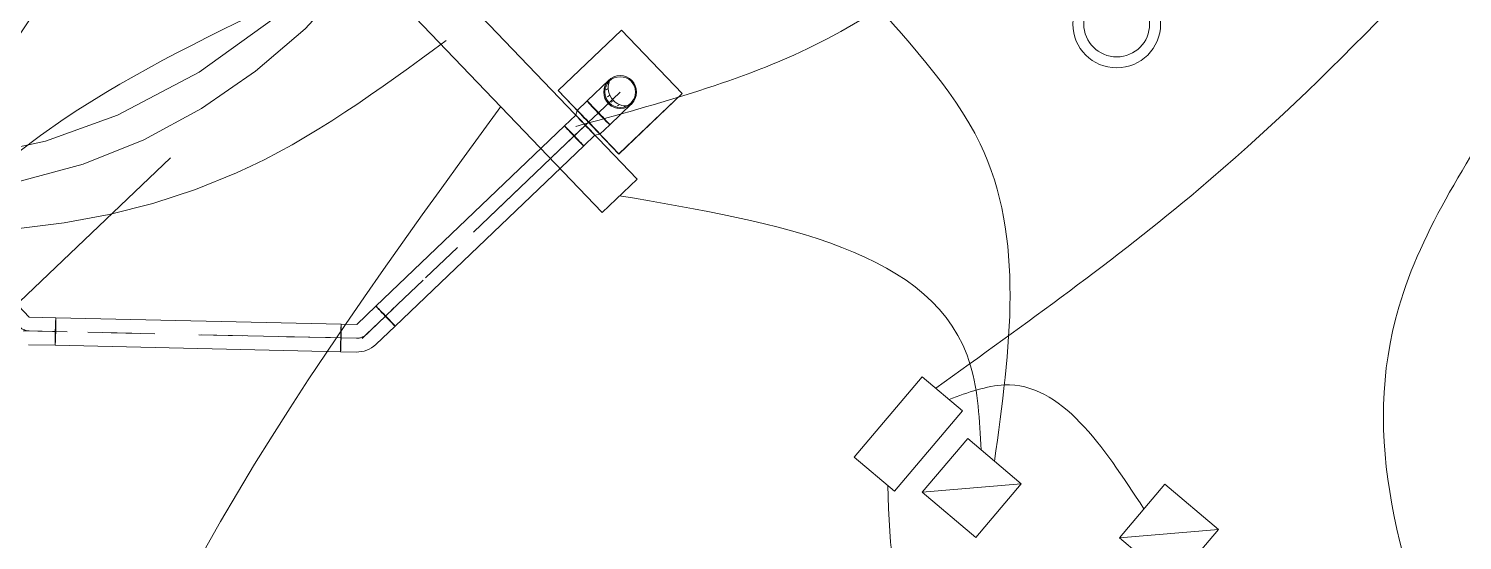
# Model space of a CAD drawing. Header units: metres. Extents: x 2747662.9 to 2747731.3, y 1250221.9 to 1250283.3.
# Drawn here: x 2747712.864 to 2747716.13, y 1250274.954 to 1250276.122 of the extents above; entities that cross this region are included whole.
import ezdxf

# ---------------------------------------------------------------- set-up
doc = ezdxf.new("R2010")
doc.units = ezdxf.units.M
doc.header["$MEASUREMENT"] = 0
for name, pattern in [('EL_Boden', [900, 600, -300]), ('EL_Hohldecke', [1500, 600, -300, 0, -300, 0, -300]), ('fein_strichliert-A0PKIVIQ00', [0.2, 0.05, -0.1, 0.05, 0]), ('STRICHPUNKT2-A0PKIVIO00', [0.635, 0.3175, -0.15875, 0, -0.15875])]:
    doc.linetypes.add(name, pattern=pattern)
doc.layers.add('___elektro', color=7, linetype='Continuous')
doc.layers.add('___sanitär', color=7, linetype='Continuous')

msp = doc.modelspace()

# ---------------------------------------------------------------- linework, layer by layer
at = {"layer": '___elektro', "color": 30, "linetype": 'Continuous', "lineweight": 0, "true_color": 0xff8d1c}
for p, q in [((2747713.9844, 1250276.0569), (2747713.9844, 1250276.0569)), ((2747715.4194, 1250276.0676), (2747715.4194, 1250276.0676)), ((2747715.2784, 1250276.056), (2747715.2785, 1250276.056)), ((2747715.2784, 1250276.056), (2747715.2785, 1250276.056)), ((2747713.9049, 1250275.9809), (2747713.9049, 1250275.9809)), ((2747714.2107, 1250275.7406), (2747714.2107, 1250275.7406)), ((2747714.745, 1250275.1445), (2747714.9002, 1250275.3276)), ((2747714.8873, 1250275.3123), (2747714.8873, 1250275.3124)), ((2747714.9918, 1250275.25), (2747714.9002, 1250275.3276)), ((2747714.9155, 1250275.3147), (2747714.9155, 1250275.3147)), ((2747714.8614, 1250275.2818), (2747714.8615, 1250275.2819)), ((2747714.8744, 1250275.2971), (2747714.8744, 1250275.2971)), ((2747714.9307, 1250275.3017), (2747714.9308, 1250275.3018)), ((2747714.946, 1250275.2888), (2747714.946, 1250275.2888)), ((2747714.9612, 1250275.2759), (2747714.9613, 1250275.2759)), ((2747714.8356, 1250275.2513), (2747714.8356, 1250275.2513)), ((2747714.8366, 1250275.0669), (2747714.9918, 1250275.25)), ((2747714.8485, 1250275.2666), (2747714.8485, 1250275.2666)), ((2747714.9765, 1250275.2629), (2747714.9765, 1250275.263)), ((2747714.8097, 1250275.2208), (2747714.8097, 1250275.2208)), ((2747714.8226, 1250275.2361), (2747714.8227, 1250275.2361)), ((2747714.9659, 1250275.2195), (2747714.9659, 1250275.2195)), ((2747714.9788, 1250275.2347), (2747714.9789, 1250275.2348)), ((2747714.7709, 1250275.175), (2747714.7709, 1250275.1751)), ((2747714.7838, 1250275.1903), (2747714.7839, 1250275.1903)), ((2747714.7968, 1250275.2056), (2747714.7968, 1250275.2056)), ((2747715.0036, 1250275.1867), (2747714.9001, 1250275.0646)), ((2747714.94, 1250275.189), (2747714.9401, 1250275.189)), ((2747714.953, 1250275.2042), (2747714.953, 1250275.2043)), ((2747715.1256, 1250275.0832), (2747715.0036, 1250275.1867)), ((2747714.8366, 1250275.0669), (2747714.745, 1250275.1445)), ((2747714.758, 1250275.1598), (2747714.758, 1250275.1598)), ((2747714.9012, 1250275.1432), (2747714.9013, 1250275.1432)), ((2747714.9142, 1250275.1585), (2747714.9142, 1250275.1585)), ((2747714.9271, 1250275.1737), (2747714.9271, 1250275.1737)), ((2747714.9777, 1250275.1561), (2747714.9778, 1250275.1562)), ((2747714.9907, 1250275.1714), (2747714.9907, 1250275.1714)), ((2747715.0189, 1250275.1737), (2747715.0189, 1250275.1737)), ((2747715.0341, 1250275.1608), (2747715.0342, 1250275.1608)), ((2747715.0494, 1250275.1479), (2747715.0494, 1250275.1479)), ((2747714.7603, 1250275.1316), (2747714.7603, 1250275.1316)), ((2747714.7755, 1250275.1187), (2747714.7756, 1250275.1187)), ((2747714.8754, 1250275.1127), (2747714.8754, 1250275.1127)), ((2747714.8883, 1250275.128), (2747714.8883, 1250275.128)), ((2747714.9389, 1250275.1104), (2747714.939, 1250275.1104)), ((2747714.9519, 1250275.1256), (2747714.9519, 1250275.1257)), ((2747714.9648, 1250275.1409), (2747714.9648, 1250275.1409)), ((2747715.0646, 1250275.1349), (2747715.0647, 1250275.1349)), ((2747715.0799, 1250275.122), (2747715.0799, 1250275.122)), ((2747714.7908, 1250275.1057), (2747714.7908, 1250275.1058)), ((2747714.806, 1250275.0928), (2747714.8061, 1250275.0928)), ((2747714.8213, 1250275.0799), (2747714.8213, 1250275.0799)), ((2747714.8495, 1250275.0822), (2747714.8495, 1250275.0822)), ((2747714.8624, 1250275.0974), (2747714.8625, 1250275.0975)), ((2747715.1256, 1250275.0832), (2747714.9001, 1250275.0646)), ((2747714.9131, 1250275.0799), (2747714.9131, 1250275.0799)), ((2747714.926, 1250275.0951), (2747714.926, 1250275.0951)), ((2747715.0222, 1250274.9611), (2747715.1256, 1250275.0832)), ((2747715.0951, 1250275.1091), (2747715.0952, 1250275.1091)), ((2747715.1104, 1250275.0961), (2747715.1104, 1250275.0962)), ((2747715.4527, 1250275.0823), (2747715.3492, 1250274.9603)), ((2747715.5747, 1250274.9789), (2747715.4527, 1250275.0823)), ((2747714.9001, 1250275.0646), (2747715.0222, 1250274.9611)), ((2747714.9154, 1250275.0517), (2747714.9154, 1250275.0517)), ((2747715.0998, 1250275.0527), (2747715.0998, 1250275.0527)), ((2747715.1127, 1250275.0679), (2747715.1128, 1250275.068)), ((2747715.4268, 1250275.0518), (2747715.4268, 1250275.0519)), ((2747715.4397, 1250275.0671), (2747715.4398, 1250275.0671)), ((2747715.4679, 1250275.0694), (2747715.468, 1250275.0694)), ((2747715.4832, 1250275.0565), (2747715.4832, 1250275.0565)), ((2747714.9306, 1250275.0387), (2747714.9307, 1250275.0388)), ((2747714.9459, 1250275.0258), (2747714.9459, 1250275.0258)), ((2747714.9612, 1250275.0129), (2747714.9612, 1250275.0129)), ((2747715.0739, 1250275.0222), (2747715.074, 1250275.0222)), ((2747715.0868, 1250275.0374), (2747715.0869, 1250275.0375)), ((2747715.4009, 1250275.0213), (2747715.401, 1250275.0213)), ((2747715.4139, 1250275.0366), (2747715.4139, 1250275.0366)), ((2747715.4984, 1250275.0435), (2747715.4985, 1250275.0436)), ((2747715.5137, 1250275.0306), (2747715.5137, 1250275.0306)), ((2747715.529, 1250275.0177), (2747715.529, 1250275.0177)), ((2747714.9764, 1250274.9999), (2747714.9765, 1250275)), ((2747714.9917, 1250274.987), (2747714.9917, 1250274.987)), ((2747715.048, 1250274.9917), (2747715.0481, 1250274.9917)), ((2747715.061, 1250275.0069), (2747715.061, 1250275.0069)), ((2747715.3751, 1250274.9908), (2747715.3751, 1250274.9908)), ((2747715.388, 1250275.0061), (2747715.388, 1250275.0061)), ((2747715.5442, 1250275.0047), (2747715.5442, 1250275.0048)), ((2747715.5595, 1250274.9918), (2747715.5595, 1250274.9918)), ((2747715.0069, 1250274.9741), (2747715.007, 1250274.9741)), ((2747715.0351, 1250274.9764), (2747715.0352, 1250274.9764)), ((2747715.3492, 1250274.9603), (2747715.5747, 1250274.9789)), ((2747715.3492, 1250274.9603), (2747715.4713, 1250274.8568)), ((2747715.3621, 1250274.9755), (2747715.3622, 1250274.9756)), ((2747715.4713, 1250274.8568), (2747715.5747, 1250274.9789)), ((2747715.5618, 1250274.9636), (2747715.5618, 1250274.9636))]:
    msp.add_line(p, q, dxfattribs=at)
at = {"layer": '___elektro', "color": 30, "linetype": 'EL_Boden', "lineweight": 0, "true_color": 0xff8d1c}
msp.add_line((2747711.7992, 1250274.5005), (2747713.1871, 1250275.8273), dxfattribs=at)
msp.add_line((2747711.7992, 1250274.5005), (2747713.1871, 1250275.8273), dxfattribs=at)
at = {"layer": '___elektro', "color": 30, "linetype": 'Continuous', "lineweight": 0, "true_color": 0xff8d1c}
msp.add_lwpolyline([(2747713.6388, 1250276.2592), (2747714.1709, 1250275.7026), (2747714.2504, 1250275.7786), (2747713.7184, 1250276.3352)], close=True, dxfattribs=at)
for radius in [0.1, 0.075]:
    msp.add_circle((2747715.3431, 1250276.1322), radius, dxfattribs=at)
for points, knots in [([(2747714.9307, 1250275.3017), (2747715.1348, 1250275.4479), (2747715.339, 1250275.5941), (2747715.5295, 1250275.7549), (2747716.1334, 1250276.2646), (2747716.601, 1250276.9215), (2747717.1092, 1250277.5348), (2747717.47, 1250277.9703), (2747717.8512, 1250278.3837), (2747718.2324, 1250278.7972)], [0, 0, 0, 0, 1, 1, 1, 2, 2, 2, 3, 3, 3, 3]), ([(2747714.1107, 1250275.8987), (2747714.2998, 1250275.9503), (2747714.4889, 1250276.002), (2747714.6547, 1250276.0837), (2747715.3038, 1250276.4035), (2747715.597, 1250277.1833), (2747715.8902, 1250277.963)], [0, 0, 0, 0, 1, 1, 1, 2, 2, 2, 2]), ([(2747714.5754, 1250276.7769), (2747714.5663, 1250276.7157), (2747714.5573, 1250276.6546), (2747714.5614, 1250276.5968), (2747714.581, 1250276.3171), (2747714.9072, 1250276.1177), (2747715.0318, 1250275.8591), (2747715.135, 1250275.6448), (2747715.0998, 1250275.3899), (2747715.0646, 1250275.1349)], [0, 0, 0, 0, 1, 1, 1, 2, 2, 2, 3, 3, 3, 3]), ([(2747717.5603, 1250271.8881), (2747717.4521, 1250271.9919), (2747717.3439, 1250272.0957), (2747717.2536, 1250272.209), (2747716.9383, 1250272.6045), (2747716.8422, 1250273.1148), (2747716.6123, 1250273.6208), (2747716.3205, 1250274.2629), (2747715.8132, 1250274.8981), (2747715.9857, 1250275.4864), (2747716.0374, 1250275.663), (2747716.1504, 1250275.8353), (2747716.2633, 1250276.0076)], [0, 0, 0, 0, 1, 1, 1, 2, 2, 2, 3, 3, 3, 4, 4, 4, 4]), ([(2747715.0341, 1250275.1608), (2747715.0306, 1250275.228), (2747715.0272, 1250275.2952), (2747715.0103, 1250275.3528), (2747714.9326, 1250275.6173), (2747714.5717, 1250275.6789), (2747714.2107, 1250275.7406)], [0, 0, 0, 0, 1, 1, 1, 2, 2, 2, 2]), ([(2747715.405, 1250275.0261), (2747715.3109, 1250275.1702), (2747715.2169, 1250275.3143), (2747715.087, 1250275.3089), (2747715.0473, 1250275.3073), (2747715.0043, 1250275.2916), (2747714.9612, 1250275.276)], [0, 0, 0, 0, 1, 1, 1, 2, 2, 2, 2]), ([(2747715.2287, 1250274.7872), (2747715.0994, 1250274.7452), (2747714.9702, 1250274.7032), (2747714.902, 1250274.7491), (2747714.8314, 1250274.7966), (2747714.8263, 1250274.9383), (2747714.8213, 1250275.08)], [0, 0, 0, 0, 1, 1, 1, 2, 2, 2, 2])]:
    msp.add_open_spline(points, degree=3, knots=knots, dxfattribs=at)
at = {"layer": '___elektro', "color": 30, "linetype": 'EL_Boden', "lineweight": 0, "true_color": 0xff8d1c}
for points, knots in [([(2747713.8154, 1250276.0944), (2747713.6635, 1250275.9825), (2747713.5115, 1250275.8706), (2747713.338, 1250275.7927), (2747712.8493, 1250275.5734), (2747712.1896, 1250275.6243), (2747711.752, 1250275.9169), (2747711.3839, 1250276.1631), (2747711.1731, 1250276.5805), (2747710.9623, 1250276.9978)], [0, 0, 0, 0, 1, 1, 1, 2, 2, 2, 3, 3, 3, 3]), ([(2747709.3783, 1250270.9026), (2747709.5005, 1250270.883), (2747709.6226, 1250270.8633), (2747709.7435, 1250270.8627), (2747710.1465, 1250270.8605), (2747710.5346, 1250271.0698), (2747710.8823, 1250271.3148), (2747711.4706, 1250271.7293), (2747711.9431, 1250272.246), (2747712.2864, 1250272.8405), (2747712.6685, 1250273.5022), (2747712.8905, 1250274.2604), (2747713.264, 1250274.9311), (2747713.4612, 1250275.2851), (2747713.7005, 1250275.6147), (2747713.9398, 1250275.9444)], [0, 0, 0, 0, 1, 1, 1, 2, 2, 2, 3, 3, 3, 4, 4, 4, 5, 5, 5, 5])]:
    msp.add_open_spline(points, degree=3, knots=knots, dxfattribs=at)
at = {"layer": '___elektro', "color": 30, "linetype": 'EL_Hohldecke', "lineweight": 0, "true_color": 0xff8d1c}
for points in [[(2747713.126, 1250276.5641), (2747712.9601, 1250276.286), (2747712.7941, 1250276.0079), (2747712.588, 1250275.7623), (2747712.4165, 1250275.558), (2747712.2171, 1250275.3762), (2747712.0275, 1250275.1865), (2747711.9546, 1250275.1135), (2747711.883, 1250275.0393), (2747711.8115, 1250274.9651)], [(2747713.474, 1250276.1998), (2747713.292, 1250276.1134), (2747713.11, 1250276.027), (2747712.9455, 1250275.9159), (2747712.6539, 1250275.719), (2747712.4172, 1250275.4446), (2747712.1646, 1250275.1939), (2747712.0664, 1250275.0965), (2747711.9657, 1250275.0026), (2747711.8651, 1250274.9088)]]:
    msp.add_open_spline(points, degree=3, knots=[0, 0, 0, 0, 1, 1, 1, 2, 2, 2, 3, 3, 3, 3], dxfattribs=at)
at = {"layer": '___sanitär', "color": 106, "linetype": 'Continuous', "lineweight": 0, "true_color": 0x008a1e}
for p, q in [((2747714.0705, 1250275.9802), (2747714.2151, 1250276.1184)), ((2747714.2151, 1250276.1184), (2747714.0705, 1250275.9802)), ((2747714.0705, 1250275.9802), (2747714.215, 1250276.1184)), ((2747714.215, 1250276.1184), (2747714.0705, 1250275.9802)), ((2747714.215, 1250276.1184), (2747714.215, 1250276.1185)), ((2747714.215, 1250276.1184), (2747714.3532, 1250275.9739)), ((2747714.215, 1250276.1184), (2747714.3532, 1250275.9739)), ((2747714.2151, 1250276.1184), (2747714.3533, 1250275.9738)), ((2747714.2151, 1250276.1184), (2747714.3533, 1250275.9738)), ((2747714.2151, 1250276.1184), (2747714.2151, 1250276.1184)), ((2747714.1859, 1250276.0041), (2747714.1364, 1250275.9567)), ((2747714.1758, 1250275.9875), (2747714.1798, 1250275.9964)), ((2747714.1798, 1250275.9964), (2747714.1758, 1250275.9875)), ((2747714.1798, 1250275.9964), (2747714.1859, 1250276.0041)), ((2747714.1859, 1250276.0041), (2747714.1798, 1250275.9964)), ((2747714.0705, 1250275.9802), (2747714.2087, 1250275.8356)), ((2747714.0705, 1250275.9802), (2747714.2087, 1250275.8356)), ((2747714.0705, 1250275.9802), (2747714.0705, 1250275.9802)), ((2747714.0705, 1250275.9802), (2747714.2087, 1250275.8357)), ((2747714.0705, 1250275.9802), (2747714.2087, 1250275.8357)), ((2747714.0705, 1250275.9802), (2747714.0705, 1250275.9802)), ((2747714.1743, 1250275.9778), (2747714.1758, 1250275.9875)), ((2747714.1758, 1250275.9875), (2747714.1743, 1250275.9778)), ((2747714.1754, 1250275.9681), (2747714.1743, 1250275.9778)), ((2747714.1743, 1250275.9778), (2747714.1754, 1250275.9681)), ((2747714.1789, 1250275.9589), (2747714.1754, 1250275.9681)), ((2747714.1754, 1250275.9681), (2747714.1789, 1250275.9589)), ((2747714.1847, 1250275.951), (2747714.1789, 1250275.9589)), ((2747714.1789, 1250275.9589), (2747714.1847, 1250275.951)), ((2747714.1799, 1250275.9822), (2747714.1845, 1250275.9854)), ((2747714.1829, 1250275.966), (2747714.1881, 1250275.9696)), ((2747714.2087, 1250275.8357), (2747714.3532, 1250275.9739)), ((2747714.3532, 1250275.9739), (2747714.2087, 1250275.8357)), ((2747714.2087, 1250275.8356), (2747714.3533, 1250275.9738)), ((2747714.3533, 1250275.9738), (2747714.2087, 1250275.8356)), ((2747714.2118, 1250275.9769), (2747714.2119, 1250275.977)), ((2747714.3532, 1250275.9739), (2747714.3533, 1250275.974)), ((2747714.3533, 1250275.9738), (2747714.3533, 1250275.9738)), ((2747714.114, 1250275.9353), (2747714.111, 1250275.9241)), ((2747714.1364, 1250275.9567), (2747714.114, 1250275.9353)), ((2747714.1374, 1250275.9559), (2747714.1364, 1250275.9567)), ((2747714.1364, 1250275.9567), (2747714.1372, 1250275.9557)), ((2747714.1372, 1250275.9557), (2747714.1397, 1250275.9529)), ((2747714.1401, 1250275.9533), (2747714.1374, 1250275.9559)), ((2747714.1397, 1250275.9529), (2747714.1437, 1250275.9485)), ((2747714.1443, 1250275.9491), (2747714.1401, 1250275.9533)), ((2747714.1437, 1250275.9485), (2747714.149, 1250275.9428)), ((2747714.1497, 1250275.9435), (2747714.1443, 1250275.9491)), ((2747714.149, 1250275.9428), (2747714.1552, 1250275.9363)), ((2747714.156, 1250275.937), (2747714.1497, 1250275.9435)), ((2747714.1552, 1250275.9363), (2747714.1619, 1250275.9292)), ((2747714.1627, 1250275.93), (2747714.156, 1250275.937)), ((2747714.1619, 1250275.9292), (2747714.1686, 1250275.9222)), ((2747714.1694, 1250275.923), (2747714.1627, 1250275.93)), ((2747714.1847, 1250275.951), (2747714.1923, 1250275.9449)), ((2747714.1923, 1250275.9449), (2747714.1847, 1250275.951)), ((2747714.2377, 1250275.9498), (2747714.1882, 1250275.9025)), ((2747714.1914, 1250275.9537), (2747714.1966, 1250275.9573)), ((2747714.1923, 1250275.9449), (2747714.2013, 1250275.941)), ((2747714.2013, 1250275.941), (2747714.1923, 1250275.9449)), ((2747714.2013, 1250275.941), (2747714.211, 1250275.9395)), ((2747714.211, 1250275.9395), (2747714.2013, 1250275.941)), ((2747714.2055, 1250275.9452), (2747714.2101, 1250275.9484)), ((2747714.211, 1250275.9395), (2747714.2207, 1250275.9405)), ((2747714.2207, 1250275.9405), (2747714.211, 1250275.9395)), ((2747714.2207, 1250275.9405), (2747714.2298, 1250275.9441)), ((2747714.2298, 1250275.9441), (2747714.2207, 1250275.9405)), ((2747714.2298, 1250275.9441), (2747714.2377, 1250275.9498)), ((2747714.2377, 1250275.9498), (2747714.2298, 1250275.9441)), ((2747714.0853, 1250275.8996), (2747713.6554, 1250275.4887)), ((2747714.111, 1250275.9241), (2747714.0853, 1250275.8996)), ((2747714.1882, 1250275.9025), (2747714.1658, 1250275.8811)), ((2747714.1686, 1250275.9222), (2747714.1749, 1250275.9157)), ((2747714.1756, 1250275.9164), (2747714.1694, 1250275.923)), ((2747714.1749, 1250275.9157), (2747714.1803, 1250275.9102)), ((2747714.1809, 1250275.9107), (2747714.1756, 1250275.9164)), ((2747714.1803, 1250275.9102), (2747714.1845, 1250275.9059)), ((2747714.1849, 1250275.9063), (2747714.1809, 1250275.9107)), ((2747714.1845, 1250275.9059), (2747714.1872, 1250275.9033)), ((2747714.1874, 1250275.9035), (2747714.1849, 1250275.9063)), ((2747714.1872, 1250275.9033), (2747714.1882, 1250275.9025)), ((2747714.1882, 1250275.9025), (2747714.1874, 1250275.9035)), ((2747714.1545, 1250275.8786), (2747714.1288, 1250275.8541)), ((2747714.1658, 1250275.8811), (2747714.1545, 1250275.8786)), ((2747714.1288, 1250275.8541), (2747713.699, 1250275.4431)), ((2747714.2087, 1250275.8357), (2747714.2088, 1250275.8357)), ((2747714.2087, 1250275.8356), (2747714.2087, 1250275.8356)), ((2747712.8658, 1250275.4637), (2747712.8412, 1250275.4893)), ((2747713.6555, 1250275.4887), (2747713.6117, 1250275.4469)), ((2747712.9262, 1250275.4623), (2747712.8658, 1250275.4637)), ((2747713.5763, 1250275.4477), (2747712.9262, 1250275.4623)), ((2747713.6118, 1250275.4469), (2747713.5763, 1250275.4477)), ((2747713.699, 1250275.4432), (2747713.6553, 1250275.4013)), ((2747712.9248, 1250275.3993), (2747712.8643, 1250275.4007)), ((2747713.5749, 1250275.3847), (2747712.9248, 1250275.3993)), ((2747713.6103, 1250275.3839), (2747713.5748, 1250275.3847))]:
    msp.add_line(p, q, dxfattribs=at)
at = {"layer": '___sanitär', "color": 106, "linetype": 'STRICHPUNKT2-A0PKIVIO00', "lineweight": 0, "true_color": 0x008a1e}
for p, q in [((2747714.2118, 1250275.9769), (2747714.1623, 1250275.9296)), ((2747714.1623, 1250275.9296), (2747714.1399, 1250275.9082)), ((2747714.1327, 1250275.9014), (2747714.1071, 1250275.8768)), ((2747714.1399, 1250275.9082), (2747714.1327, 1250275.9014)), ((2747714.1071, 1250275.8768), (2747713.6772, 1250275.4659)), ((2747713.6772, 1250275.4659), (2747713.6335, 1250275.4241)), ((2747712.9255, 1250275.4308), (2747712.865, 1250275.4322)), ((2747713.5756, 1250275.4162), (2747712.9255, 1250275.4308)), ((2747713.611, 1250275.4154), (2747713.5756, 1250275.4162))]:
    msp.add_line(p, q, dxfattribs=at)
at = {"layer": '___sanitär', "color": 106, "linetype": 'fein_strichliert-A0PKIVIQ00', "lineweight": 0, "true_color": 0x008a1e}
for p, q in [((2747713.6241, 1250275.4151), (2747714.1866, 1250275.9528)), ((2747712.852, 1250275.4325), (2747713.6241, 1250275.4151))]:
    msp.add_line(p, q, dxfattribs=at)
at = {"layer": '___sanitär', "color": 106, "linetype": 'Continuous', "lineweight": 0, "true_color": 0x008a1e, "flags": 128}
for points in [[(2747715.4137, 1250278.4751), (2747715.2158, 1250278.2349), (2747714.6253, 1250277.5819), (2747714.349, 1250277.2674), (2747714.0934, 1250276.9352), (2747713.8131, 1250276.5107), (2747713.664, 1250276.3066), (2747713.4943, 1250276.121), (2747713.3812, 1250276.0245), (2747713.2584, 1250275.9396), (2747713.127, 1250275.8682), (2747712.9882, 1250275.8123), (2747712.8447, 1250275.7739)], [(2747715.853, 1250278.1028), (2747715.6569, 1250277.8688), (2747715.4918, 1250277.6636), (2747715.4045, 1250277.5663), (2747715.3101, 1250277.4774), (2747715.1813, 1250277.3838), (2747715.0403, 1250277.3064), (2747714.8905, 1250277.2431), (2747714.7351, 1250277.1917), (2747714.5562, 1250277.1412), (2747714.3862, 1250277.0795), (2747714.2888, 1250277.0258), (2747714.1982, 1250276.9605), (2747714.0322, 1250276.8034), (2747713.7254, 1250276.4433), (2747713.5793, 1250276.2864), (2747713.4229, 1250276.1447), (2747713.253, 1250276.0225), (2747713.0665, 1250275.924), (2747712.9029, 1250275.865), (2747712.7325, 1250275.8284)]]:
    msp.add_lwpolyline(points, dxfattribs=at)
at = {"layer": '___sanitär', "color": 106, "linetype": 'Continuous', "lineweight": 0, "true_color": 0x008a1e}
for centre, radius in [((2747714.2118, 1250275.9769), 0.0375), ((2747714.2119, 1250275.977), 0.035)]:
    msp.add_circle(centre, radius, dxfattribs=at)
for centre, radius, start, end in [((2747714.2255, 1250275.9864), 0.041, 148.6622, 280.7576), ((2747714.2255, 1250275.9864), 0.041, 148.6622, 280.7576), ((2747713.6117, 1250275.4469), 0.063, 268.7126, 313.7071)]:
    msp.add_arc(centre, radius, start, end, dxfattribs=at)
at = {"layer": '___sanitär', "color": 106, "linetype": 'STRICHPUNKT2-A0PKIVIO00', "lineweight": 0, "true_color": 0x008a1e}
for centre, start, end in [((2747712.8658, 1250275.4637), 223.7126, 268.7072), ((2747713.6117, 1250275.4469), 268.7126, 313.7071)]:
    msp.add_arc(centre, 0.0315, start, end, dxfattribs=at)
at = {"layer": '___sanitär', "color": 106, "linetype": 'Continuous', "lineweight": 0, "true_color": 0x008a1e}
for centre, major_axis in [((2747714.1399, 1250275.9082), (-0.0259, 0.0271)), ((2747714.1623, 1250275.9296), (-0.0259, 0.0271)), ((2747714.1071, 1250275.8768), (-0.0218, 0.0228)), ((2747714.1071, 1250275.8768), (-0.0218, 0.0228)), ((2747714.1327, 1250275.9014), (-0.0218, 0.0228)), ((2747713.6772, 1250275.4659), (-0.0218, 0.0228)), ((2747713.6772, 1250275.4659), (-0.0218, 0.0228)), ((2747712.9255, 1250275.4308), (0.0007, 0.0315)), ((2747712.9255, 1250275.4308), (0.0007, 0.0315)), ((2747713.5756, 1250275.4162), (0.0007, 0.0315)), ((2747713.5756, 1250275.4162), (0.0007, 0.0315))]:
    msp.add_ellipse(centre, major_axis=major_axis, ratio=0.014998, dxfattribs=at)

doc.saveas('drawing.dxf')
